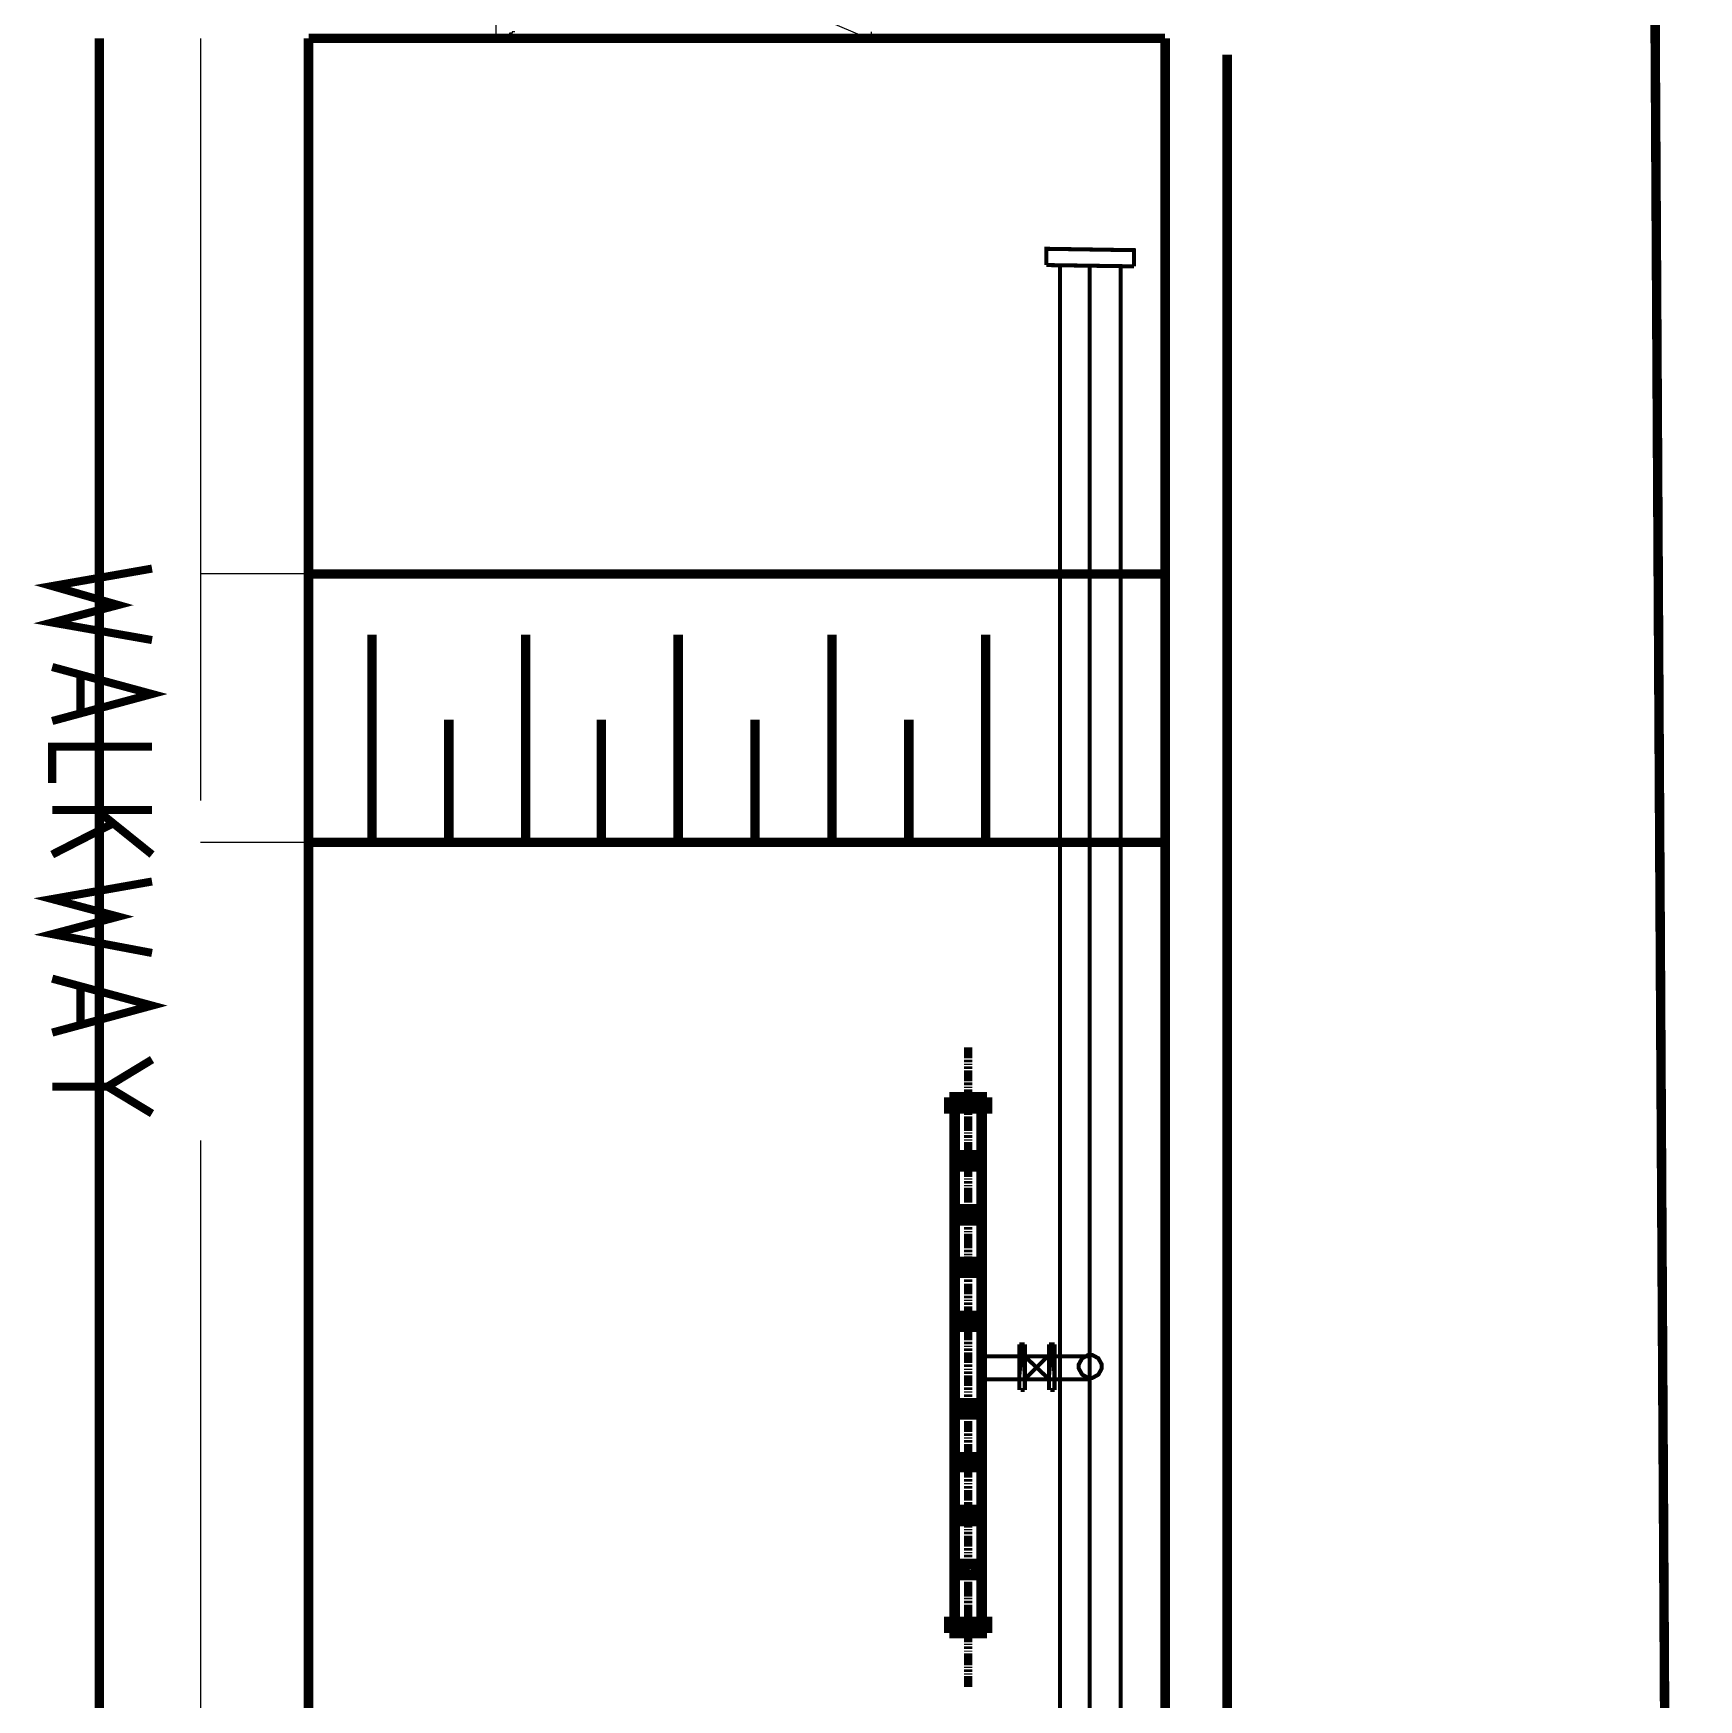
# Model space of a CAD drawing. Extents: x 0.4 to 11.4, y 0.4 to 16.2.
# Drawn here: x 3.408 to 5.465, y 10.637 to 12.696 of the extents above; entities that cross this region are included whole.
import ezdxf

# ---------------------------------------------------------------- set-up
doc = ezdxf.new("R2010")
doc.units = 0
doc.header["$MEASUREMENT"] = 0

msp = doc.modelspace()

# ---------------------------------------------------------------- linework, layer by layer
at = {"color": 0}
for points, const_width in [([(5.40608, 13.6594), (5.45942, 4.18446)], 0.01167), ([(3.48942, 12.6895), (3.48942, 4.64947)], 0.01167), ([(3.74778, 12.6895), (3.74778, 5.34446)], 0.01167), ([(4.8061, 12.6895), (3.74778, 12.6895)], 0.01167), ([(4.8061, 12.6895), (4.8061, 4.64947)], 0.01167), ([(4.88276, 12.6694), (4.88276, 4.63113)], 0.01167), ([(4.65944, 12.4094), (4.65944, 12.4295), (4.76779, 12.4278), (4.76779, 12.4078)], 0.005), ([(4.65944, 12.4094), (4.76779, 12.4078)], 0.005), ([(4.67611, 5.46446), (4.67611, 12.4094)], 0.005), ([(4.71278, 5.46446), (4.71278, 12.4094)], 0.005), ([(4.75108, 12.4078), (4.75108, 5.47775)], 0.005), ([(3.55447, 12.0344), (3.4311, 12.0128), (3.51281, 11.9894), (3.4311, 11.9678), (3.55447, 11.9461)], 0.01), ([(3.74778, 12.0278), (4.8061, 12.0278)], 0.01167), ([(3.82611, 11.6961), (3.82611, 11.9528)], 0.01167), ([(4.01611, 11.6961), (4.01611, 11.9528)], 0.01167), ([(4.20443, 11.6961), (4.20443, 11.9528)], 0.01167), ([(4.39442, 11.6961), (4.39442, 11.9528)], 0.01167), ([(4.58442, 11.6961), (4.58442, 11.9528)], 0.01167), ([(3.4311, 11.8461), (3.55447, 11.8794), (3.4311, 11.9128)], 0.01), ([(3.4661, 11.9028), (3.4661, 11.8578)], 0.01), ([(3.92111, 11.6961), (3.92111, 11.8478)], 0.01167), ([(4.10943, 11.6961), (4.10943, 11.8478)], 0.01167), ([(4.29943, 11.6961), (4.29943, 11.8478)], 0.01167), ([(4.48942, 11.6961), (4.48942, 11.8478)], 0.01167), ([(3.4311, 11.7694), (3.4311, 11.8145), (3.53444, 11.8145), (3.55447, 11.8145)], 0.01), ([(3.4311, 11.7361), (3.53444, 11.7361), (3.55447, 11.7361)], 0.01), ([(3.55447, 11.6811), (3.48611, 11.7361)], 0.01), ([(3.50612, 11.7195), (3.4311, 11.6811)], 0.01), ([(3.74778, 11.6961), (4.8061, 11.6961)], 0.01167), ([(3.55447, 11.6478), (3.4311, 11.6261), (3.51281, 11.6044), (3.4311, 11.5828), (3.55447, 11.5595)], 0.01), ([(3.4311, 11.4611), (3.55447, 11.4945), (3.4311, 11.5278)], 0.01), ([(3.4661, 11.5161), (3.4661, 11.4728)], 0.01), ([(4.56278, 11.4428), (4.56278, 11.4411), (4.56278, 11.4395), (4.56278, 11.4378), (4.56278, 11.4361)], 0.01), ([(3.4311, 11.3944), (3.49946, 11.3944), (3.55447, 11.4278)], 0.01), ([(4.56278, 11.4361), (4.56278, 11.4345), (4.56278, 11.4328), (4.56278, 11.4311), (4.56278, 11.4295)], 0.01), ([(4.56278, 11.4278), (4.56278, 11.4261), (4.56278, 11.4244)], 0.01), ([(4.56278, 11.4228), (4.56278, 11.4211)], 0.01), ([(4.56278, 11.4194), (4.56278, 11.4178), (4.56278, 11.4161)], 0.01), ([(4.56278, 11.4144), (4.56278, 11.4128), (4.56278, 11.4111), (4.56278, 11.4094)], 0.01), ([(4.56278, 11.4094), (4.56278, 11.4078), (4.56278, 11.4061), (4.56278, 11.4045), (4.56278, 11.4028)], 0.01), ([(4.56278, 11.4028), (4.56278, 11.4011)], 0.01), ([(3.55447, 11.3611), (3.49946, 11.3944)], 0.01), ([(4.5861, 11.3811), (4.53944, 11.3811)], 0.01333), ([(4.5861, 11.3811), (4.5861, 11.3678), (4.53944, 11.3678), (4.53944, 11.3811)], 0.01333), ([(4.56278, 11.3995), (4.56278, 11.3978), (4.56278, 11.3961)], 0.01), ([(4.56278, 11.3944), (4.56278, 11.3928)], 0.01), ([(4.56278, 11.3911), (4.56278, 11.3894), (4.56278, 11.3878)], 0.01), ([(4.56278, 11.3861), (4.56278, 11.3844), (4.56278, 11.3828), (4.56278, 11.3811)], 0.01), ([(4.56278, 11.3811), (4.56278, 11.3794), (4.56278, 11.3778), (4.56278, 11.3761), (4.56278, 11.3745)], 0.01), ([(4.54611, 10.7328), (4.54611, 11.3678)], 0.01333), ([(4.56278, 11.3745), (4.56278, 11.3728), (4.56278, 11.3711), (4.56278, 11.3695), (4.56278, 11.3678)], 0.01), ([(4.56278, 11.3661), (4.56278, 11.3644)], 0.01), ([(4.56278, 11.3628), (4.56278, 11.3611), (4.56278, 11.3594)], 0.01), ([(4.57943, 11.0628), (4.57943, 11.3678)], 0.01333), ([(4.56278, 11.3578), (4.56278, 11.3561), (4.56278, 11.3544), (4.56278, 11.3528)], 0.01), ([(4.56278, 11.3528), (4.56278, 11.3511), (4.56278, 11.3494), (4.56278, 11.3478), (4.56278, 11.3461)], 0.01), ([(4.56278, 11.3461), (4.56278, 11.3445), (4.56278, 11.3428), (4.56278, 11.3411), (4.56278, 11.3395)], 0.01), ([(4.56278, 11.3378), (4.56278, 11.3361)], 0.01), ([(4.56278, 11.3344), (4.56278, 11.3328), (4.56278, 11.3311)], 0.01), ([(4.56278, 11.3294), (4.56278, 11.3278)], 0.01), ([(4.56278, 11.3261), (4.56278, 11.3244), (4.56278, 11.3227), (4.56278, 11.3211)], 0.01), ([(4.56278, 11.3211), (4.56278, 11.3194), (4.56278, 11.3178), (4.56278, 11.3161), (4.56278, 11.3145)], 0.01), ([(4.54611, 11.3095), (4.57943, 11.3095)], 0.01333), ([(4.54611, 11.2961), (4.57943, 11.2961), (4.57943, 11.3095)], 0.01333), ([(4.54943, 11.3028), (4.54779, 11.3028)], 0.01), ([(4.5561, 11.3028), (4.55447, 11.3028), (4.55279, 11.3028), (4.55111, 11.3028), (4.54943, 11.3028)], 0.01), ([(4.56108, 11.3028), (4.55946, 11.3028), (4.55778, 11.3028), (4.5561, 11.3028)], 0.01), ([(4.56278, 11.3145), (4.56278, 11.3128), (4.56278, 11.3111)], 0.01), ([(4.56278, 11.3095), (4.56278, 11.3078)], 0.01), ([(4.56278, 11.3061), (4.56278, 11.3045), (4.56278, 11.3028)], 0.01), ([(4.56614, 11.3028), (4.56446, 11.3028), (4.56278, 11.3028)], 0.01), ([(4.56278, 11.3011), (4.56278, 11.2994)], 0.01), ([(4.56278, 11.2978), (4.56278, 11.2961), (4.56278, 11.2944), (4.56278, 11.2928)], 0.01), ([(4.56944, 11.3028), (4.56776, 11.3028)], 0.01), ([(4.57275, 11.3028), (4.57113, 11.3028)], 0.01), ([(4.57943, 11.3028), (4.57781, 11.3028), (4.57611, 11.3028), (4.57443, 11.3028), (4.57275, 11.3028)], 0.01), ([(4.56278, 11.2928), (4.56278, 11.2911), (4.56278, 11.2894), (4.56278, 11.2878), (4.56278, 11.2861)], 0.01), ([(4.56278, 11.2861), (4.56278, 11.2844), (4.56278, 11.2828)], 0.01), ([(4.56278, 11.2811), (4.56278, 11.2795)], 0.01), ([(4.56278, 11.2778), (4.56278, 11.2761), (4.56278, 11.2745)], 0.01), ([(4.56278, 11.2728), (4.56278, 11.2711)], 0.01), ([(4.56278, 11.2694), (4.56278, 11.2678), (4.56278, 11.2661), (4.56278, 11.2644)], 0.01), ([(4.56278, 11.2644), (4.56278, 11.2628), (4.56278, 11.2611), (4.56278, 11.2594), (4.56278, 11.2578)], 0.01), ([(4.56278, 11.2578), (4.56278, 11.2561), (4.56278, 11.2544), (4.56278, 11.2528), (4.56278, 11.2511)], 0.01), ([(4.54611, 11.2428), (4.57943, 11.2428)], 0.01333), ([(4.54611, 11.2294), (4.57943, 11.2294), (4.57943, 11.2428)], 0.01333), ([(4.54943, 11.2361), (4.54779, 11.2361)], 0.01), ([(4.55447, 11.2361), (4.55279, 11.2361), (4.55111, 11.2361)], 0.01), ([(4.55778, 11.2361), (4.5561, 11.2361)], 0.01), ([(4.56446, 11.2361), (4.56278, 11.2361), (4.56108, 11.2361), (4.55946, 11.2361), (4.55778, 11.2361)], 0.01), ([(4.56278, 11.2495), (4.56278, 11.2478), (4.56278, 11.2461)], 0.01), ([(4.56278, 11.2445), (4.56278, 11.2428)], 0.01), ([(4.56278, 11.2411), (4.56278, 11.2394), (4.56278, 11.2378), (4.56278, 11.2361)], 0.01), ([(4.56278, 11.2361), (4.56278, 11.2344), (4.56278, 11.2328), (4.56278, 11.2311), (4.56278, 11.2294)], 0.01), ([(4.56944, 11.2361), (4.56776, 11.2361), (4.56614, 11.2361), (4.56446, 11.2361)], 0.01), ([(4.57443, 11.2361), (4.57275, 11.2361), (4.57113, 11.2361)], 0.01), ([(4.57781, 11.2361), (4.57611, 11.2361)], 0.01), ([(4.56278, 11.2294), (4.56278, 11.2278), (4.56278, 11.2261), (4.56278, 11.2244), (4.56278, 11.2228)], 0.01), ([(4.56278, 11.2211), (4.56278, 11.2195), (4.56278, 11.2178)], 0.01), ([(4.56278, 11.2161), (4.56278, 11.2145)], 0.01), ([(4.56278, 11.2128), (4.56278, 11.2111), (4.56278, 11.2094), (4.56278, 11.2078)], 0.01), ([(4.56278, 11.2078), (4.56278, 11.2061), (4.56278, 11.2044), (4.56278, 11.2028), (4.56278, 11.2011)], 0.01), ([(4.56278, 11.2011), (4.56278, 11.1994), (4.56278, 11.1977), (4.56278, 11.1961), (4.56278, 11.1944)], 0.01), ([(4.54611, 11.1778), (4.57943, 11.1778)], 0.01333), ([(4.54611, 11.1644), (4.57943, 11.1644), (4.57943, 11.1778)], 0.01333), ([(4.56278, 11.1928), (4.56278, 11.1911), (4.56278, 11.1895)], 0.01), ([(4.56278, 11.1878), (4.56278, 11.1861)], 0.01), ([(4.56278, 11.1845), (4.56278, 11.1828), (4.56278, 11.1811)], 0.01), ([(4.56278, 11.1795), (4.56278, 11.1778), (4.56278, 11.1761), (4.56278, 11.1744)], 0.01), ([(4.56278, 11.1744), (4.56278, 11.1728), (4.56278, 11.1711), (4.56278, 11.1694), (4.56278, 11.1678)], 0.01), ([(4.54779, 11.1711), (4.54611, 11.1711)], 0.01), ([(4.55279, 11.1711), (4.55111, 11.1711), (4.54943, 11.1711)], 0.01), ([(4.5561, 11.1711), (4.55447, 11.1711)], 0.01), ([(4.56278, 11.1711), (4.56108, 11.1711), (4.55946, 11.1711), (4.55778, 11.1711), (4.5561, 11.1711)], 0.01), ([(4.56776, 11.1711), (4.56614, 11.1711), (4.56446, 11.1711), (4.56278, 11.1711)], 0.01), ([(4.56278, 11.1678), (4.56278, 11.1661)], 0.01), ([(4.56278, 11.1644), (4.56278, 11.1628), (4.56278, 11.1611)], 0.01), ([(4.56278, 11.1594), (4.56278, 11.1578)], 0.01), ([(4.56278, 11.1561), (4.56278, 11.1545), (4.56278, 11.1528)], 0.01), ([(4.57275, 11.1711), (4.57113, 11.1711), (4.56944, 11.1711)], 0.01), ([(4.57611, 11.1711), (4.57443, 11.1711)], 0.01), ([(4.57943, 11.1711), (4.57781, 11.1711)], 0.01), ([(4.56278, 11.1511), (4.56278, 11.1495), (4.56278, 11.1478), (4.56278, 11.1461)], 0.01), ([(4.56278, 11.1461), (4.56278, 11.1444), (4.56278, 11.1428), (4.56278, 11.1411), (4.56278, 11.1394)], 0.01), ([(4.56278, 11.1394), (4.56278, 11.1378)], 0.01), ([(4.56278, 11.1361), (4.56278, 11.1344), (4.56278, 11.1328)], 0.01), ([(4.54611, 11.1111), (4.57943, 11.1111)], 0.01333), ([(4.56278, 11.1311), (4.56278, 11.1294)], 0.01), ([(4.56278, 11.1278), (4.56278, 11.1261), (4.56278, 11.1245)], 0.01), ([(4.56278, 11.1228), (4.56278, 11.1211), (4.56278, 11.1195), (4.56278, 11.1178)], 0.01), ([(4.56278, 11.1178), (4.56278, 11.1161), (4.56278, 11.1144), (4.56278, 11.1128), (4.56278, 11.1111)], 0.01), ([(4.54611, 11.0978), (4.57943, 11.0978)], 0.01333), ([(4.54779, 11.1044), (4.54611, 11.1044)], 0.01), ([(4.55279, 11.1044), (4.55111, 11.1044), (4.54943, 11.1044), (4.54779, 11.1044)], 0.01), ([(4.5561, 11.1044), (4.55447, 11.1044)], 0.01), ([(4.56108, 11.1044), (4.55946, 11.1044), (4.55778, 11.1044)], 0.01), ([(4.56278, 11.1111), (4.56278, 11.1094)], 0.01), ([(4.56278, 11.1078), (4.56278, 11.1061), (4.56278, 11.1044)], 0.01), ([(4.56446, 11.1044), (4.56278, 11.1044)], 0.01), ([(4.56278, 11.1028), (4.56278, 11.1011)], 0.01), ([(4.56278, 11.0994), (4.56278, 11.0978), (4.56278, 11.0961)], 0.01), ([(4.56278, 11.0945), (4.56278, 11.0928), (4.56278, 11.0911), (4.56278, 11.0895)], 0.01), ([(4.57113, 11.1044), (4.56944, 11.1044), (4.56776, 11.1044), (4.56614, 11.1044), (4.56446, 11.1044)], 0.01), ([(4.57611, 11.1044), (4.57443, 11.1044), (4.57275, 11.1044), (4.57113, 11.1044)], 0.01), ([(4.57943, 11.1044), (4.57781, 11.1044)], 0.01), ([(4.56278, 11.0895), (4.56278, 11.0878), (4.56278, 11.0861), (4.56278, 11.0844), (4.56278, 11.0828)], 0.01), ([(4.56278, 11.0828), (4.56278, 11.0811)], 0.01), ([(4.56278, 11.0794), (4.56278, 11.0778), (4.56278, 11.0761)], 0.01), ([(4.56278, 11.0744), (4.56278, 11.0727)], 0.01), ([(4.57943, 10.7328), (4.57943, 11.0844)], 0.01333), ([(4.62608, 11.0761), (4.62608, 11.0194)], 0.005), ([(4.62608, 11.0761), (4.62944, 11.0761)], 0.005), ([(4.62944, 11.0761), (4.63276, 11.0761)], 0.005), ([(4.63276, 11.0761), (4.63276, 11.0194)], 0.005), ([(4.66276, 11.0761), (4.66276, 11.0194)], 0.005), ([(4.66276, 11.0761), (4.66613, 11.0761)], 0.005), ([(4.66613, 11.0761), (4.66943, 11.0761)], 0.005), ([(4.66943, 11.0761), (4.66943, 11.0194)], 0.005), ([(4.56278, 11.0711), (4.56278, 11.0694), (4.56278, 11.0678)], 0.01), ([(4.56278, 11.0661), (4.56278, 11.0645), (4.56278, 11.0628), (4.56278, 11.0611)], 0.01), ([(4.56278, 11.0611), (4.56278, 11.0595), (4.56278, 11.0578), (4.56278, 11.0561), (4.56278, 11.0545)], 0.01), ([(4.56278, 11.0545), (4.56278, 11.0528)], 0.01), ([(4.56278, 11.0511), (4.56278, 11.0494), (4.56278, 11.0478)], 0.01), ([(4.57781, 11.0611), (4.71278, 11.0611)], 0.005), ([(4.63276, 11.0328), (4.66276, 11.0628)], 0.005), ([(4.63276, 11.0611), (4.66276, 11.0328)], 0.005), ([(4.56278, 11.0461), (4.56278, 11.0444)], 0.01), ([(4.56278, 11.0428), (4.56278, 11.0411), (4.56278, 11.0394)], 0.01), ([(4.56278, 11.0378), (4.56278, 11.0361), (4.56278, 11.0344), (4.56278, 11.0328)], 0.01), ([(4.56278, 11.0328), (4.56278, 11.0311), (4.56278, 11.0295), (4.56278, 11.0278), (4.56278, 11.0261)], 0.01), ([(4.57943, 11.0328), (4.71278, 11.0328)], 0.005), ([(4.56278, 11.0261), (4.56278, 11.0245)], 0.01), ([(4.56278, 11.0228), (4.56278, 11.0211), (4.56278, 11.0194)], 0.01), ([(4.56278, 11.0178), (4.56278, 11.0161)], 0.01), ([(4.56278, 11.0144), (4.56278, 11.0128), (4.56278, 11.0111)], 0.01), ([(4.62776, 11.0194), (4.62944, 11.0194)], 0.005), ([(4.62944, 11.0194), (4.63276, 11.0194)], 0.005), ([(4.66444, 11.0194), (4.66613, 11.0194)], 0.005), ([(4.66613, 11.0194), (4.66943, 11.0194)], 0.005), ([(4.54611, 10.9894), (4.57943, 10.9894), (4.57943, 11.0028)], 0.01333), ([(4.54611, 11.0028), (4.57943, 11.0028)], 0.01333), ([(4.54943, 10.9961), (4.54779, 10.9961)], 0.01), ([(4.55447, 10.9961), (4.55279, 10.9961), (4.55111, 10.9961)], 0.01), ([(4.55778, 10.9961), (4.5561, 10.9961)], 0.01), ([(4.56446, 10.9961), (4.56278, 10.9961), (4.56108, 10.9961), (4.55946, 10.9961), (4.55778, 10.9961)], 0.01), ([(4.56278, 11.0094), (4.56278, 11.0078), (4.56278, 11.0061), (4.56278, 11.0044)], 0.01), ([(4.56278, 11.0044), (4.56278, 11.0028), (4.56278, 11.0011), (4.56278, 10.9995), (4.56278, 10.9978)], 0.01), ([(4.56278, 10.9978), (4.56278, 10.9961)], 0.01), ([(4.56278, 10.9945), (4.56278, 10.9928), (4.56278, 10.9911)], 0.01), ([(4.56278, 10.9894), (4.56278, 10.9878)], 0.01), ([(4.56944, 10.9961), (4.56776, 10.9961), (4.56614, 10.9961), (4.56446, 10.9961)], 0.01), ([(4.57443, 10.9961), (4.57275, 10.9961), (4.57113, 10.9961)], 0.01), ([(4.57781, 10.9961), (4.57611, 10.9961)], 0.01), ([(4.56278, 10.9861), (4.56278, 10.9844), (4.56278, 10.9828)], 0.01), ([(4.56278, 10.9811), (4.56278, 10.9794), (4.56278, 10.9778), (4.56278, 10.9761)], 0.01), ([(4.56278, 10.9761), (4.56278, 10.9744), (4.56278, 10.9728), (4.56278, 10.9711), (4.56278, 10.9695)], 0.01), ([(4.56278, 10.9695), (4.56278, 10.9678)], 0.01), ([(4.56278, 10.9661), (4.56278, 10.9645), (4.56278, 10.9628)], 0.01), ([(4.56278, 10.9611), (4.56278, 10.9594)], 0.01), ([(4.56278, 10.9578), (4.56278, 10.9561), (4.56278, 10.9544)], 0.01), ([(4.56278, 10.9528), (4.56278, 10.9511), (4.56278, 10.9494), (4.56278, 10.9477)], 0.01), ([(4.56278, 10.9477), (4.56278, 10.9461), (4.56278, 10.9444), (4.56278, 10.9428), (4.56278, 10.9411)], 0.01), ([(4.54611, 10.9361), (4.57943, 10.9361), (4.57943, 10.9244)], 0.01333), ([(4.54779, 10.9295), (4.54611, 10.9295)], 0.01), ([(4.55279, 10.9295), (4.55111, 10.9295), (4.54943, 10.9295)], 0.01), ([(4.5561, 10.9295), (4.55447, 10.9295)], 0.01), ([(4.56278, 10.9295), (4.56108, 10.9295), (4.55946, 10.9295), (4.55778, 10.9295), (4.5561, 10.9295)], 0.01), ([(4.56278, 10.9411), (4.56278, 10.9395)], 0.01), ([(4.56278, 10.9378), (4.56278, 10.9361), (4.56278, 10.9345)], 0.01), ([(4.56278, 10.9328), (4.56278, 10.9311)], 0.01), ([(4.56278, 10.9295), (4.56278, 10.9278), (4.56278, 10.9261)], 0.01), ([(4.56776, 10.9295), (4.56614, 10.9295), (4.56446, 10.9295), (4.56278, 10.9295)], 0.01), ([(4.57275, 10.9295), (4.57113, 10.9295), (4.56944, 10.9295)], 0.01), ([(4.57611, 10.9295), (4.57443, 10.9295)], 0.01), ([(4.57943, 10.9295), (4.57781, 10.9295)], 0.01), ([(4.54611, 10.9244), (4.57943, 10.9244)], 0.01333), ([(4.56278, 10.9244), (4.56278, 10.9228), (4.56278, 10.9211), (4.56278, 10.9194)], 0.01), ([(4.56278, 10.9194), (4.56278, 10.9178), (4.56278, 10.9161), (4.56278, 10.9144), (4.56278, 10.9128)], 0.01), ([(4.56278, 10.9128), (4.56278, 10.9111)], 0.01), ([(4.56278, 10.9094), (4.56278, 10.9078), (4.56278, 10.9061)], 0.01), ([(4.56278, 10.9045), (4.56278, 10.9028)], 0.01), ([(4.56278, 10.9011), (4.56278, 10.8995), (4.56278, 10.8978)], 0.01), ([(4.56278, 10.8961), (4.56278, 10.8944), (4.56278, 10.8928), (4.56278, 10.8911)], 0.01), ([(4.56278, 10.8911), (4.56278, 10.8894), (4.56278, 10.8878), (4.56278, 10.8861), (4.56278, 10.8844)], 0.01), ([(4.54611, 10.8711), (4.57943, 10.8711), (4.57943, 10.8578)], 0.01333), ([(4.56278, 10.8844), (4.56278, 10.8828)], 0.01), ([(4.56278, 10.8811), (4.56278, 10.8794), (4.56278, 10.8778)], 0.01), ([(4.56278, 10.8761), (4.56278, 10.8745)], 0.01), ([(4.56278, 10.8728), (4.56278, 10.8711), (4.56278, 10.8695)], 0.01), ([(4.56278, 10.8678), (4.56278, 10.8661), (4.56278, 10.8644), (4.56278, 10.8628)], 0.01), ([(4.54611, 10.8578), (4.57943, 10.8578)], 0.01333), ([(4.54779, 10.8644), (4.54611, 10.8644)], 0.01), ([(4.55279, 10.8644), (4.55111, 10.8644), (4.54943, 10.8644), (4.54779, 10.8644)], 0.01), ([(4.5561, 10.8644), (4.55447, 10.8644)], 0.01), ([(4.56108, 10.8644), (4.55946, 10.8644), (4.55778, 10.8644)], 0.01), ([(4.56446, 10.8644), (4.56278, 10.8644)], 0.01), ([(4.56278, 10.8628), (4.56278, 10.8611), (4.56278, 10.8594), (4.56278, 10.8578), (4.56278, 10.8561)], 0.01), ([(4.56278, 10.8561), (4.56278, 10.8544)], 0.01), ([(4.56278, 10.8528), (4.56278, 10.8511), (4.56278, 10.8494)], 0.01), ([(4.56278, 10.8478), (4.56278, 10.8461)], 0.01), ([(4.57113, 10.8644), (4.56944, 10.8644), (4.56776, 10.8644), (4.56614, 10.8644), (4.56446, 10.8644)], 0.01), ([(4.57611, 10.8644), (4.57443, 10.8644), (4.57275, 10.8644), (4.57113, 10.8644)], 0.01), ([(4.57943, 10.8644), (4.57781, 10.8644)], 0.01), ([(4.56278, 10.8445), (4.56278, 10.8428), (4.56278, 10.8411)], 0.01), ([(4.56278, 10.8395), (4.56278, 10.8378), (4.56278, 10.8361), (4.56278, 10.8344)], 0.01), ([(4.56278, 10.8344), (4.56278, 10.8328), (4.56278, 10.8311), (4.56278, 10.8294), (4.56278, 10.8278)], 0.01), ([(4.56278, 10.8278), (4.56278, 10.8261)], 0.01), ([(4.56278, 10.8244), (4.56278, 10.8227), (4.56278, 10.8211)], 0.01), ([(4.54611, 10.8045), (4.57943, 10.8045), (4.57943, 10.7911)], 0.01333), ([(4.56278, 10.8194), (4.56278, 10.8178)], 0.01), ([(4.56278, 10.8161), (4.56278, 10.8145), (4.56278, 10.8128)], 0.01), ([(4.56278, 10.8111), (4.56278, 10.8095), (4.56278, 10.8078), (4.56278, 10.8061)], 0.01), ([(4.56278, 10.8061), (4.56278, 10.8045), (4.56278, 10.8028), (4.56278, 10.8011), (4.56278, 10.7994)], 0.01), ([(4.54611, 10.7911), (4.57943, 10.7911)], 0.01333), ([(4.54943, 10.7978), (4.54779, 10.7978), (4.54611, 10.7978)], 0.01), ([(4.55279, 10.7978), (4.55111, 10.7978)], 0.01), ([(4.55946, 10.7978), (4.55778, 10.7978), (4.5561, 10.7978), (4.55447, 10.7978), (4.55279, 10.7978)], 0.01), ([(4.56446, 10.7978), (4.56278, 10.7978), (4.56108, 10.7978), (4.55946, 10.7978)], 0.01), ([(4.56278, 10.7994), (4.56278, 10.7978)], 0.01), ([(4.56278, 10.7961), (4.56278, 10.7944), (4.56278, 10.7928)], 0.01), ([(4.56278, 10.7911), (4.56278, 10.7894)], 0.01), ([(4.56278, 10.7878), (4.56278, 10.7861), (4.56278, 10.7844)], 0.01), ([(4.56944, 10.7978), (4.56776, 10.7978), (4.56614, 10.7978)], 0.01), ([(4.57275, 10.7978), (4.57113, 10.7978)], 0.01), ([(4.57781, 10.7978), (4.57611, 10.7978), (4.57443, 10.7978)], 0.01), ([(4.56278, 10.7828), (4.56278, 10.7811), (4.56278, 10.7795), (4.56278, 10.7778)], 0.01), ([(4.56278, 10.7778), (4.56278, 10.7761), (4.56278, 10.7745), (4.56278, 10.7728), (4.56278, 10.7711)], 0.01), ([(4.56278, 10.7711), (4.56278, 10.7694), (4.56278, 10.7678), (4.56278, 10.7661), (4.56278, 10.7644)], 0.01), ([(4.56278, 10.7628), (4.56278, 10.7611)], 0.01), ([(4.56278, 10.7594), (4.56278, 10.7578), (4.56278, 10.7561)], 0.01), ([(4.56278, 10.7544), (4.56278, 10.7528), (4.56278, 10.7511), (4.56278, 10.7495)], 0.01), ([(4.56278, 10.7495), (4.56278, 10.7478), (4.56278, 10.7461), (4.56278, 10.7445), (4.56278, 10.7428)], 0.01), ([(4.56278, 10.7428), (4.56278, 10.7411), (4.56278, 10.7394), (4.56278, 10.7378), (4.56278, 10.7361)], 0.01), ([(4.5861, 10.7195), (4.5861, 10.7328), (4.53944, 10.7328), (4.53944, 10.7195)], 0.01333), ([(4.56278, 10.7344), (4.56278, 10.7328)], 0.01), ([(4.56278, 10.7311), (4.56278, 10.7294), (4.56278, 10.7278)], 0.01), ([(4.56278, 10.7261), (4.56278, 10.7244)], 0.01), ([(4.56278, 10.7228), (4.56278, 10.7211), (4.56278, 10.7195), (4.56278, 10.7178)], 0.01), ([(4.5861, 10.7195), (4.53944, 10.7195)], 0.01333), ([(4.56278, 10.7178), (4.56278, 10.7161), (4.56278, 10.7145), (4.56278, 10.7128), (4.56278, 10.7111)], 0.01), ([(4.56278, 10.7111), (4.56278, 10.7094), (4.56278, 10.7078)], 0.01), ([(4.56278, 10.7061), (4.56278, 10.7044)], 0.01), ([(4.56278, 10.7028), (4.56278, 10.7011), (4.56278, 10.6994)], 0.01), ([(4.56278, 10.6977), (4.56278, 10.6961)], 0.01), ([(4.56278, 10.6944), (4.56278, 10.6928), (4.56278, 10.6911), (4.56278, 10.6895)], 0.01), ([(4.56278, 10.6895), (4.56278, 10.6878), (4.56278, 10.6861), (4.56278, 10.6845), (4.56278, 10.6828)], 0.01), ([(4.56278, 10.6828), (4.56278, 10.6811), (4.56278, 10.6795)], 0.01), ([(4.56278, 10.6778), (4.56278, 10.6761)], 0.01), ([(4.56278, 10.6744), (4.56278, 10.6728), (4.56278, 10.6711)], 0.01), ([(4.56278, 10.6694), (4.56278, 10.6678)], 0.01), ([(4.56278, 10.6661), (4.56278, 10.6644), (4.56278, 10.6628), (4.56278, 10.6611)], 0.01), ([(4.56278, 10.6611), (4.56278, 10.6594), (4.56278, 10.6578), (4.56278, 10.6561), (4.56278, 10.6545)], 0.01), ([(4.56278, 10.6545), (4.56278, 10.6528)], 0.01)]:
    msp.add_lwpolyline(points, dxfattribs=dict(at, const_width=const_width))
for points in [[(3.97944, 12.6878), (3.97775, 12.8861)], [(4.44276, 12.6878), (3.97775, 12.8861)], [(3.61442, 12.6895), (3.61442, 11.7478)], [(3.98112, 12.6895), (3.97944, 12.6878)], [(3.98443, 12.6895), (3.98281, 12.6895)], [(3.98779, 12.6928), (3.98779, 12.6911), (3.98611, 12.6911)], [(3.9911, 12.6928), (3.98942, 12.6928)], [(4.00276, 12.6977), (4.00108, 12.6977), (3.99946, 12.6977), (3.99946, 12.6961), (3.99778, 12.6961), (3.9961, 12.6961), (3.9961, 12.6944), (3.99447, 12.6944), (3.99278, 12.6944)], [(4.44276, 12.6977), (4.44276, 12.6961), (4.44276, 12.6944)], [(4.44276, 12.6928), (4.44276, 12.6911)], [(4.44276, 12.6895), (4.44276, 12.6878)], [(3.74778, 12.0278), (3.61442, 12.0278)], [(3.74778, 11.6961), (3.61442, 11.6961)], [(3.61442, 11.3278), (3.61442, 10.4878)]]:
    msp.add_lwpolyline(points, dxfattribs=at)
msp.add_lwpolyline([(3.98443, 12.6911), (3.98443, 12.6911)], close=True, dxfattribs=at)
for points, const_width in [([(4.56278, 11.4428), (4.56278, 11.4428)], 0.01), ([(4.56278, 11.4361), (4.56278, 11.4361)], 0.01), ([(4.56278, 11.4295), (4.56278, 11.4295)], 0.01), ([(4.56278, 11.4278), (4.56278, 11.4278)], 0.01), ([(4.56278, 11.4094), (4.56278, 11.4094)], 0.01), ([(4.56278, 11.4028), (4.56278, 11.4028)], 0.01), ([(4.56278, 11.3811), (4.56278, 11.3811)], 0.01), ([(4.56278, 11.3745), (4.56278, 11.3745)], 0.01), ([(4.56278, 11.3678), (4.56278, 11.3678)], 0.01), ([(4.56278, 11.3661), (4.56278, 11.3661)], 0.01), ([(4.56278, 11.3528), (4.56278, 11.3528)], 0.01), ([(4.56278, 11.3461), (4.56278, 11.3461)], 0.01), ([(4.56278, 11.3395), (4.56278, 11.3395)], 0.01), ([(4.56278, 11.3378), (4.56278, 11.3378)], 0.01), ([(4.56278, 11.3211), (4.56278, 11.3211)], 0.01), ([(4.54611, 11.3028), (4.54611, 11.3028)], 0.01), ([(4.54943, 11.3028), (4.54943, 11.3028)], 0.01), ([(4.5561, 11.3028), (4.5561, 11.3028)], 0.01), ([(4.56944, 11.3036), (4.56944, 11.3051), (4.56506, 11.3095), (4.56358, 11.3095), (4.56218, 11.3095), (4.55778, 11.3051), (4.55778, 11.3036), (4.55778, 11.3022), (4.56218, 11.2978), (4.56358, 11.2978), (4.56506, 11.2978), (4.56944, 11.3022), (4.56944, 11.3036)], 0.005), ([(4.56278, 11.3145), (4.56278, 11.3145)], 0.01), ([(4.57275, 11.3028), (4.57275, 11.3028)], 0.01), ([(4.57943, 11.3028), (4.57943, 11.3028)], 0.01), ([(4.56278, 11.2928), (4.56278, 11.2928)], 0.01), ([(4.56278, 11.2861), (4.56278, 11.2861)], 0.01), ([(4.56278, 11.2644), (4.56278, 11.2644)], 0.01), ([(4.56278, 11.2578), (4.56278, 11.2578)], 0.01), ([(4.54611, 11.2361), (4.54611, 11.2361)], 0.01), ([(4.55778, 11.2361), (4.55778, 11.2361)], 0.01), ([(4.56944, 11.2369), (4.56944, 11.2384), (4.56506, 11.2428), (4.56358, 11.2428), (4.56218, 11.2428), (4.55778, 11.2384), (4.55778, 11.2369), (4.55778, 11.2355), (4.56218, 11.2311), (4.56358, 11.2311), (4.56506, 11.2311), (4.56944, 11.2355), (4.56944, 11.2369)], 0.005), ([(4.56278, 11.2511), (4.56278, 11.2511)], 0.01), ([(4.56278, 11.2495), (4.56278, 11.2495)], 0.01), ([(4.56278, 11.2361), (4.56278, 11.2361)], 0.01), ([(4.56446, 11.2361), (4.56446, 11.2361)], 0.01), ([(4.57781, 11.2361), (4.57781, 11.2361)], 0.01), ([(4.57943, 11.2361), (4.57943, 11.2361)], 0.01), ([(4.56278, 11.2294), (4.56278, 11.2294)], 0.01), ([(4.56278, 11.2228), (4.56278, 11.2228)], 0.01), ([(4.56278, 11.2211), (4.56278, 11.2211)], 0.01), ([(4.56278, 11.2078), (4.56278, 11.2078)], 0.01), ([(4.56278, 11.2011), (4.56278, 11.2011)], 0.01), ([(4.56944, 11.1719), (4.56944, 11.1734), (4.56506, 11.1778), (4.56358, 11.1778), (4.56218, 11.1778), (4.55778, 11.1734), (4.55778, 11.1719), (4.55778, 11.1705), (4.56218, 11.1661), (4.56358, 11.1661), (4.56506, 11.1661), (4.56944, 11.1705), (4.56944, 11.1719)], 0.005), ([(4.56278, 11.1944), (4.56278, 11.1944)], 0.01), ([(4.56278, 11.1928), (4.56278, 11.1928)], 0.01), ([(4.56278, 11.1744), (4.56278, 11.1744)], 0.01), ([(4.5561, 11.1711), (4.5561, 11.1711)], 0.01), ([(4.56278, 11.1711), (4.56278, 11.1711)], 0.01), ([(4.56278, 11.1678), (4.56278, 11.1678)], 0.01), ([(4.57943, 11.1711), (4.57943, 11.1711)], 0.01), ([(4.56278, 11.1461), (4.56278, 11.1461)], 0.01), ([(4.56278, 11.1394), (4.56278, 11.1394)], 0.01), ([(4.56278, 11.1178), (4.56278, 11.1178)], 0.01), ([(4.54779, 11.1044), (4.54779, 11.1044)], 0.01), ([(4.56944, 11.1053), (4.56944, 11.1067), (4.56506, 11.1111), (4.56358, 11.1111), (4.56218, 11.1111), (4.55778, 11.1067), (4.55778, 11.1053), (4.55778, 11.1038), (4.56218, 11.0994), (4.56358, 11.0994), (4.56506, 11.0994), (4.56944, 11.1038), (4.56944, 11.1053)], 0.005), ([(4.56278, 11.1111), (4.56278, 11.1111)], 0.01), ([(4.56446, 11.1044), (4.56446, 11.1044)], 0.01), ([(4.57113, 11.1044), (4.57113, 11.1044)], 0.01), ([(4.57943, 11.1044), (4.57943, 11.1044)], 0.01), ([(4.56278, 11.0895), (4.56278, 11.0895)], 0.01), ([(4.56278, 11.0828), (4.56278, 11.0828)], 0.01), ([(4.62944, 11.0194), (4.62944, 11.0761), (4.62944, 11.0194)], 0.005), ([(4.66613, 11.0194), (4.66613, 11.0761), (4.66613, 11.0194)], 0.005), ([(4.56278, 11.0611), (4.56278, 11.0611)], 0.01), ([(4.56278, 11.0545), (4.56278, 11.0545)], 0.01), ([(4.72775, 11.0486), (4.72775, 11.0512), (4.72364, 11.0587), (4.71615, 11.0628), (4.7136, 11.0628), (4.7111, 11.0628), (4.70361, 11.0587), (4.69943, 11.0512), (4.69943, 11.0486), (4.69943, 11.0461), (4.70361, 11.0386), (4.7111, 11.0344), (4.7136, 11.0344), (4.71615, 11.0344), (4.72364, 11.0386), (4.72775, 11.0461), (4.72775, 11.0486)], 0.005), ([(4.56278, 11.0328), (4.56278, 11.0328)], 0.01), ([(4.56278, 11.0261), (4.56278, 11.0261)], 0.01), ([(4.54611, 10.9961), (4.54611, 10.9961)], 0.01), ([(4.55778, 10.9961), (4.55778, 10.9961)], 0.01), ([(4.56944, 10.997), (4.56944, 10.9984), (4.56506, 11.0028), (4.56358, 11.0028), (4.56218, 11.0028), (4.55778, 10.9984), (4.55778, 10.997), (4.55778, 10.9955), (4.56218, 10.9911), (4.56358, 10.9911), (4.56506, 10.9911), (4.56944, 10.9955), (4.56944, 10.997)], 0.005), ([(4.56278, 11.0044), (4.56278, 11.0044)], 0.01), ([(4.56278, 10.9978), (4.56278, 10.9978)], 0.01), ([(4.56446, 10.9961), (4.56446, 10.9961)], 0.01), ([(4.57781, 10.9961), (4.57781, 10.9961)], 0.01), ([(4.57943, 10.9961), (4.57943, 10.9961)], 0.01), ([(4.56278, 10.9761), (4.56278, 10.9761)], 0.01), ([(4.56278, 10.9695), (4.56278, 10.9695)], 0.01), ([(4.56278, 10.9477), (4.56278, 10.9477)], 0.01), ([(4.5561, 10.9295), (4.5561, 10.9295)], 0.01), ([(4.56944, 10.9303), (4.56944, 10.9318), (4.56506, 10.9361), (4.56358, 10.9361), (4.56218, 10.9361), (4.55778, 10.9318), (4.55778, 10.9303), (4.55778, 10.9288), (4.56218, 10.9244), (4.56358, 10.9244), (4.56506, 10.9244), (4.56944, 10.9288), (4.56944, 10.9303)], 0.005), ([(4.56278, 10.9411), (4.56278, 10.9411)], 0.01), ([(4.56278, 10.9295), (4.56278, 10.9295)], 0.01), ([(4.57943, 10.9295), (4.57943, 10.9295)], 0.01), ([(4.56278, 10.9194), (4.56278, 10.9194)], 0.01), ([(4.56278, 10.9128), (4.56278, 10.9128)], 0.01), ([(4.56278, 10.8911), (4.56278, 10.8911)], 0.01), ([(4.56944, 10.8653), (4.56944, 10.8668), (4.56506, 10.8711), (4.56358, 10.8711), (4.56218, 10.8711), (4.55778, 10.8668), (4.55778, 10.8653), (4.55778, 10.8638), (4.56218, 10.8594), (4.56358, 10.8594), (4.56506, 10.8594), (4.56944, 10.8638), (4.56944, 10.8653)], 0.005), ([(4.56278, 10.8844), (4.56278, 10.8844)], 0.01), ([(4.54779, 10.8644), (4.54779, 10.8644)], 0.01), ([(4.56278, 10.8628), (4.56278, 10.8628)], 0.01), ([(4.56278, 10.8561), (4.56278, 10.8561)], 0.01), ([(4.56446, 10.8644), (4.56446, 10.8644)], 0.01), ([(4.57113, 10.8644), (4.57113, 10.8644)], 0.01), ([(4.57943, 10.8644), (4.57943, 10.8644)], 0.01), ([(4.56278, 10.8344), (4.56278, 10.8344)], 0.01), ([(4.56278, 10.8278), (4.56278, 10.8278)], 0.01), ([(4.56278, 10.8061), (4.56278, 10.8061)], 0.01), ([(4.55279, 10.7978), (4.55279, 10.7978)], 0.01), ([(4.55946, 10.7978), (4.55946, 10.7978)], 0.01), ([(4.56944, 10.7986), (4.56944, 10.8001), (4.56506, 10.8045), (4.56358, 10.8045), (4.56218, 10.8045), (4.55778, 10.8001), (4.55778, 10.7986), (4.55778, 10.7972), (4.56218, 10.7928), (4.56358, 10.7928), (4.56506, 10.7928), (4.56944, 10.7972), (4.56944, 10.7986)], 0.005), ([(4.56278, 10.7994), (4.56278, 10.7994)], 0.01), ([(4.57781, 10.7978), (4.57781, 10.7978)], 0.01), ([(4.57943, 10.7978), (4.57943, 10.7978)], 0.01), ([(4.56278, 10.7778), (4.56278, 10.7778)], 0.01), ([(4.56278, 10.7711), (4.56278, 10.7711)], 0.01), ([(4.56278, 10.7644), (4.56278, 10.7644)], 0.01), ([(4.56278, 10.7628), (4.56278, 10.7628)], 0.01), ([(4.56278, 10.7495), (4.56278, 10.7495)], 0.01), ([(4.56278, 10.7428), (4.56278, 10.7428)], 0.01), ([(4.56278, 10.7361), (4.56278, 10.7361)], 0.01), ([(4.56278, 10.7344), (4.56278, 10.7344)], 0.01), ([(4.56278, 10.7178), (4.56278, 10.7178)], 0.01), ([(4.56278, 10.7111), (4.56278, 10.7111)], 0.01), ([(4.56278, 10.6895), (4.56278, 10.6895)], 0.01), ([(4.56278, 10.6828), (4.56278, 10.6828)], 0.01), ([(4.56278, 10.6611), (4.56278, 10.6611)], 0.01), ([(4.56278, 10.6545), (4.56278, 10.6545)], 0.01)]:
    msp.add_lwpolyline(points, close=True, dxfattribs=dict(at, const_width=const_width))

doc.saveas('drawing.dxf')
